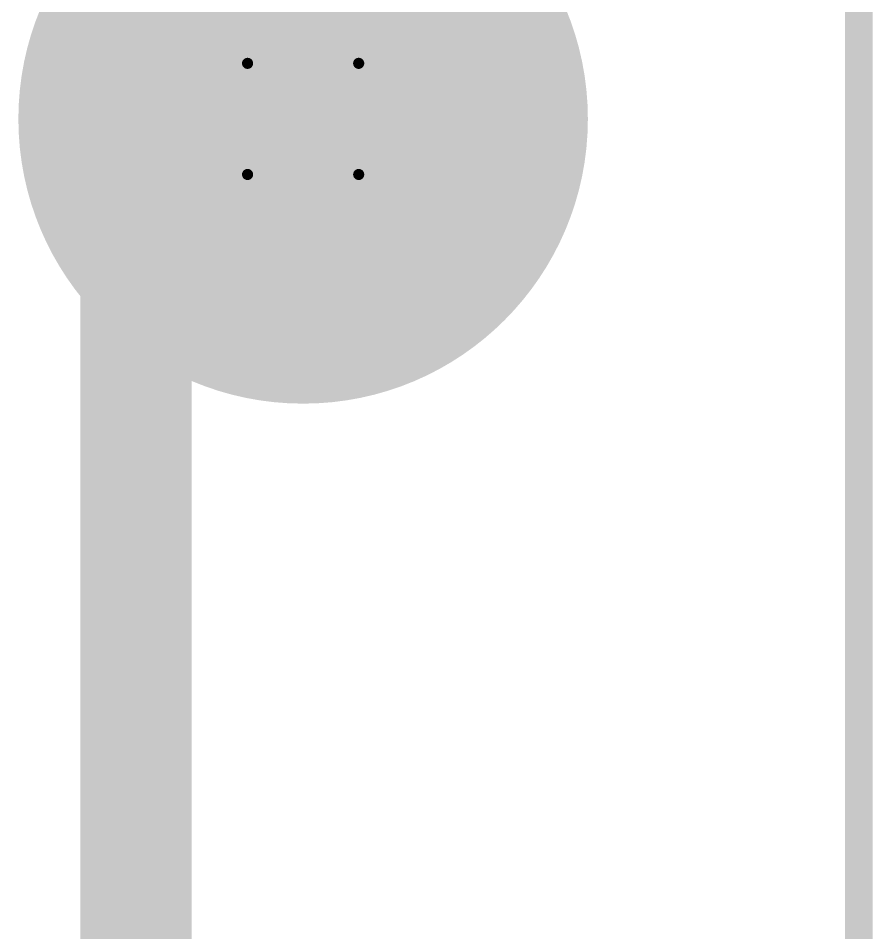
# Model space of a CAD drawing. Header units: inches. Extents: x -4 to 182, y -4 to 85.
# Drawn here: x 40.132 to 44.037, y 38.315 to 42.495 of the extents above; entities that cross this region are included whole.
import ezdxf

# ---------------------------------------------------------------- set-up
doc = ezdxf.new("R2010")
doc.units = ezdxf.units.IN
for name, color, linetype in [('Bottom Layer', 5, 'Continuous'), ('Bottom Solder', 6, 'Continuous'), ('Drill Drawing', 1, 'Continuous'), ('Multi-Layer', 9, 'Continuous'), ('Pad Holes', 156, 'Continuous'), ('Top Layer', 1, 'Continuous'), ('Top Overlay', 2, 'Continuous'), ('Top Solder', 216, 'Continuous')]:
    doc.layers.add(name, color=color, linetype=linetype)

# ---------------------------------------------------------------- blocks, each defined once
blk = doc.blocks.new('TB008A_508_02BE_15')
at = {"layer": 'Bottom Layer'}
h = blk.add_hatch(color=5, dxfattribs=at)
edge = h.paths.add_edge_path()
edge.add_arc((2.54, 0), 1.2, 0, 360)
at = {"layer": 'Bottom Solder'}
h = blk.add_hatch(color=6, dxfattribs=at)
edge = h.paths.add_edge_path()
edge.add_arc((2.54, 0), 1.3016, 0, 360)
at = {"layer": 'Multi-Layer'}
h = blk.add_hatch(color=9, dxfattribs=at)
edge = h.paths.add_edge_path()
edge.add_arc((2.54, 0), 1.2, 0, 360)
at = {"layer": 'Pad Holes'}
h = blk.add_hatch(color=7, dxfattribs=at)
edge = h.paths.add_edge_path()
edge.add_arc((2.54, 0), 0.8, 0, 360)
at = {"layer": 'Top Layer'}
h = blk.add_hatch(color=1, dxfattribs=at)
edge = h.paths.add_edge_path()
edge.add_arc((2.54, 0), 1.2, 0, 360)
at = {"layer": 'Top Solder'}
h = blk.add_hatch(color=216, dxfattribs=at)
edge = h.paths.add_edge_path()
edge.add_arc((2.54, 0), 1.3016, 0, 360)
at = {"layer": 'Top Overlay', "const_width": 0.127}
blk.add_lwpolyline([(5.08, -6), (5.08, 7.89)], dxfattribs=at)

msp = doc.modelspace()

# ---------------------------------------------------------------- linework, layer by layer
at = {"layer": 'Drill Drawing', "const_width": 0.0508}
for points in [[(41.1797, 42.2891), (41.6877, 42.2891)], [(41.1797, 41.7811), (41.1797, 42.2891)], [(41.6877, 41.7811), (41.6877, 42.2891)], [(41.1797, 41.7811), (41.6877, 41.7811)]]:
    msp.add_lwpolyline(points, dxfattribs=at)
at = {"layer": 'Drill Drawing', "const_width": 0.0254}
for points in [[(41.167, 42.2891, 1), (41.1924, 42.2891, 1)], [(41.167, 42.2891, 1), (41.1924, 42.2891, 1)], [(41.675, 42.2891, 1), (41.7004, 42.2891, 1)], [(41.675, 42.2891, 1), (41.7004, 42.2891, 1)], [(41.167, 41.7811, 1), (41.1924, 41.7811, 1)], [(41.167, 41.7811, 1), (41.1924, 41.7811, 1)], [(41.675, 41.7811, 1), (41.7004, 41.7811, 1)], [(41.675, 41.7811, 1), (41.7004, 41.7811, 1)]]:
    msp.add_lwpolyline(points, format="xyb", close=True, dxfattribs=at)
at = {"layer": 'Top Layer', "const_width": 0.508}
msp.add_lwpolyline([(40.67, 41.2713, -0.414214), (41.4337, 42.0351)], format="xyb", dxfattribs=at)
at = {"layer": 'Top Layer', "const_width": 0.254}
for points in [[(41.3067, 42.0351, 1), (41.5607, 42.0351, 1)], [(40.543, 41.2713, 1), (40.797, 41.2713, 1)], [(40.543, 41.2713, 1), (40.797, 41.2713, 1)]]:
    msp.add_lwpolyline(points, format="xyb", close=True, dxfattribs=at)
at = {"layer": 'Top Layer', "const_width": 0.508}
msp.add_lwpolyline([(40.67, 31.0877), (40.67, 41.2713)], dxfattribs=at)

# ---------------------------------------------------------------- block references
msp.add_blockref('TB008A_508_02BE_15', (38.8937, 42.0351))

doc.saveas('drawing.dxf')
